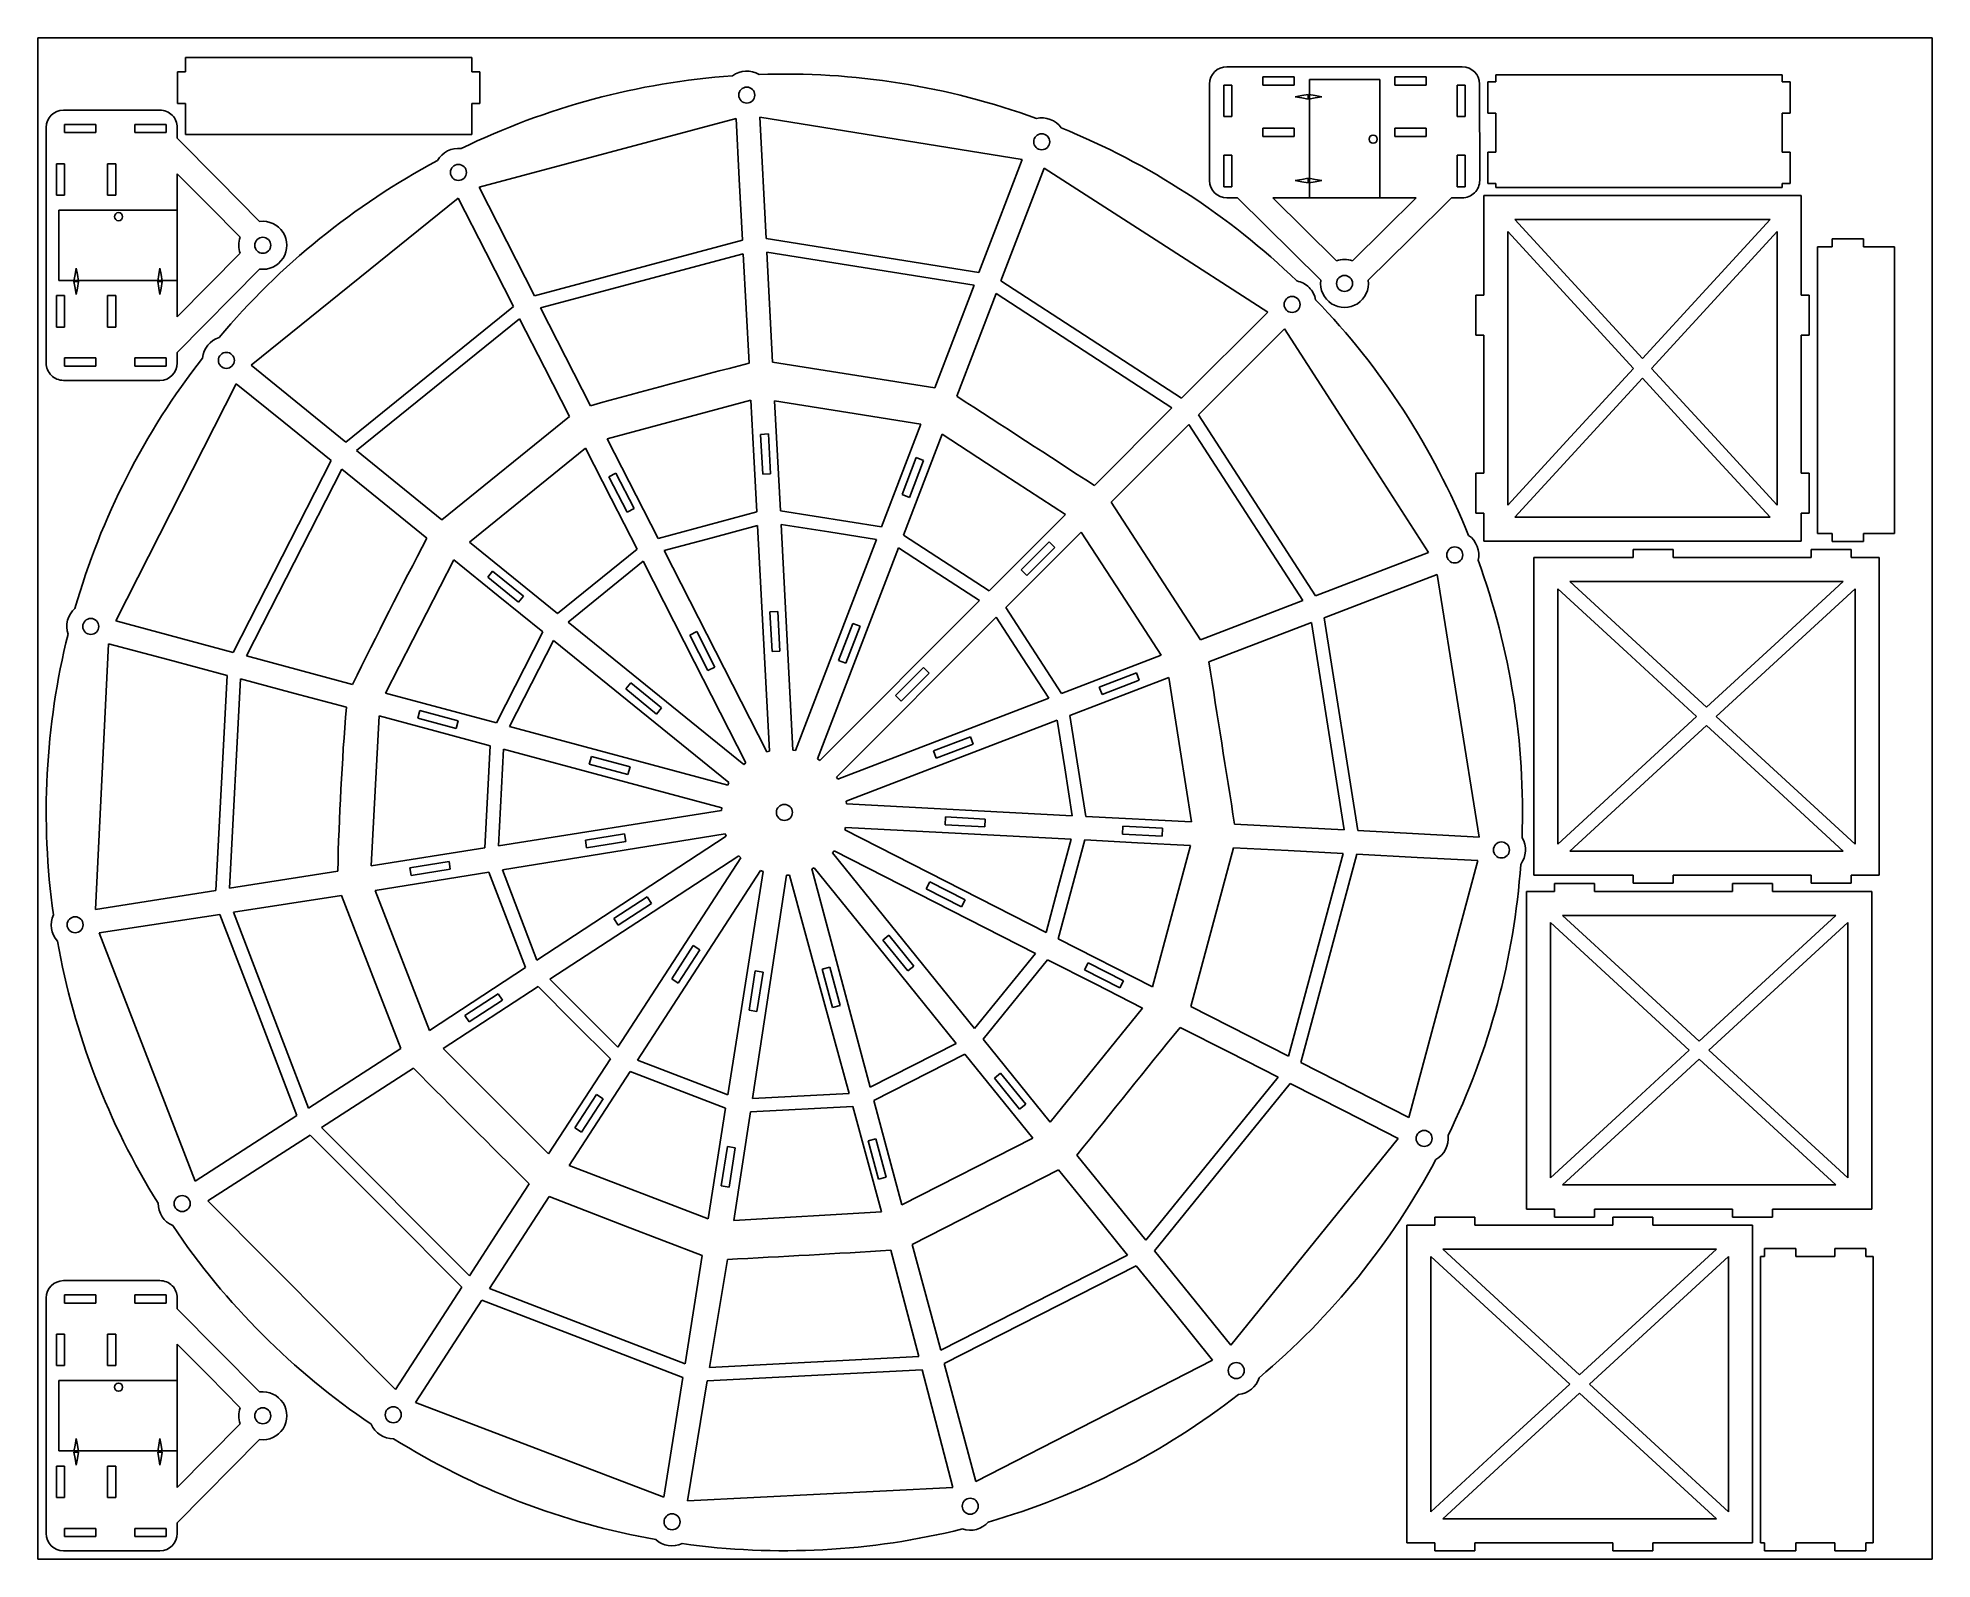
# Model space of a CAD drawing. Extents: x 0 to 710, y 0 to 570.
import ezdxf

# ---------------------------------------------------------------- set-up
doc = ezdxf.new("R2010")
doc.units = 0
doc.header["$MEASUREMENT"] = 0
doc.layers.add('DEFAULT', color=1, linetype='Continuous')

msp = doc.modelspace()

# ---------------------------------------------------------------- linework, layer by layer
at = {"color": 5}
msp.add_lwpolyline([(0, 0), (710, 0), (710, 570), (0, 570)], close=True, dxfattribs=at)
at = {"layer": 'DEFAULT'}
for p, q in [((55.3379, 562.7065), (162.64135, 562.7065)), ((55.3379, 557.235), (55.3379, 562.7065)), ((162.64135, 562.7065), (162.64135, 557.235)), ((52.3379, 545.4685), (52.3379, 557.235)), ((52.3379, 557.235), (55.3379, 557.235)), ((162.64135, 557.235), (165.67295, 557.235)), ((165.67295, 557.235), (165.67295, 545.4685)), ((445.66255, 559.2105), (533.9045, 559.2105)), ((470.91875, 555.3535), (459.14495, 555.3535)), ((459.14495, 555.3535), (459.14495, 552.289)), ((470.91875, 552.289), (470.91875, 555.3535)), ((520.3325, 555.3535), (508.5585, 555.3535)), ((508.5585, 555.3535), (508.5585, 552.2895)), ((520.3325, 552.2895), (520.3325, 555.3535)), ((546.416, 553.4875), (546.416, 556.1575)), ((546.416, 556.1575), (653.7505, 556.1575)), ((653.7505, 556.1575), (653.7505, 553.4875)), ((439.1515, 516.5615), (439.1515, 552.6995)), ((447.5434, 552.343), (444.4789, 552.343)), ((444.4789, 552.343), (444.4789, 540.5695)), ((447.5434, 540.5695), (447.5434, 552.343)), ((459.14495, 552.289), (470.91875, 552.289)), ((508.5585, 552.2895), (520.3325, 552.2895)), ((535.035, 552.343), (531.9705, 552.343)), ((531.9705, 552.343), (531.9705, 540.5695)), ((535.035, 540.5695), (535.035, 552.343)), ((540.4005, 552.702), (540.416, 516.564)), ((543.416, 541.7645), (543.416, 553.4875)), ((543.416, 553.4875), (546.416, 553.4875)), ((653.7505, 553.4875), (656.7505, 553.4875)), ((656.7505, 553.4875), (656.7505, 541.7645)), ((9.59705, 542.925), (45.73515, 542.9405)), ((55.3379, 545.4685), (52.3379, 545.4685)), ((55.3379, 533.811), (55.3379, 545.4685)), ((165.67295, 545.4685), (162.64135, 545.4685)), ((162.64135, 545.4685), (162.64135, 533.811)), ((261.71385, 539.8235), (165.4381, 514.0475)), ((262.9145, 517.0375), (261.71385, 539.8235)), ((368.96485, 524.38), (270.57375, 540.2735)), ((270.57375, 540.2735), (272.956, 494.7771)), ((444.4789, 540.5695), (447.5434, 540.5695)), ((531.9705, 540.5695), (535.035, 540.5695)), ((546.416, 541.7645), (543.416, 541.7645)), ((546.416, 527.222), (546.416, 541.7645)), ((656.7505, 541.7645), (653.7505, 541.7645)), ((653.7505, 541.7645), (653.7505, 527.222)), ((3.08885, 448.18715), (3.08885, 536.4295)), ((21.72975, 537.5595), (9.9561, 537.5595)), ((9.9561, 537.5595), (9.9561, 534.495)), ((9.9561, 534.495), (21.72975, 534.495)), ((21.72975, 534.495), (21.72975, 537.5595)), ((48.0665, 537.5595), (36.29285, 537.5595)), ((36.29285, 537.5595), (36.29285, 534.495)), ((36.29285, 534.495), (48.0665, 534.495)), ((48.0665, 534.495), (48.0665, 537.5595)), ((52.249, 536.4145), (52.249, 532.394)), ((162.64135, 533.811), (55.3379, 533.811)), ((470.91875, 536.159), (459.14495, 536.159)), ((459.14495, 536.159), (459.14495, 533.0945)), ((459.14495, 533.0945), (470.91875, 533.0945)), ((470.91875, 533.0945), (470.91875, 536.159)), ((520.3325, 536.159), (508.5585, 536.159)), ((508.5585, 536.159), (508.5585, 533.0945)), ((508.5585, 533.0945), (520.3325, 533.0945)), ((520.3325, 533.0945), (520.3325, 536.159)), ((52.249, 532.394), (67.6854, 516.7995)), ((447.5434, 526.006), (444.4789, 526.006)), ((444.4789, 526.006), (444.4789, 514.2325)), ((447.5434, 514.2325), (447.5434, 526.006)), ((535.035, 526.0065), (531.9705, 526.0065)), ((531.9705, 526.0065), (531.9705, 514.2325)), ((535.035, 514.2325), (535.035, 526.0065)), ((543.416, 515.499), (543.416, 527.222)), ((543.416, 527.222), (546.416, 527.222)), ((653.7505, 527.222), (656.7505, 527.222)), ((656.7505, 527.222), (656.7505, 515.499)), ((10.00995, 522.857), (6.94555, 522.857)), ((6.94555, 522.857), (6.94555, 511.083)), ((10.00995, 511.083), (10.00995, 522.857)), ((29.20475, 522.857), (26.1401, 522.857)), ((26.1401, 522.857), (26.1401, 511.083)), ((29.20475, 511.083), (29.20475, 522.857)), ((64.0255, 507.2055), (52.23325, 519.122)), ((52.23325, 519.122), (52.23325, 465.44785)), ((360.84555, 503.233), (368.96485, 524.38)), ((377.19875, 521.223), (360.9832, 478.9769)), ((419.0988, 494.24665), (377.19875, 521.223)), ((67.6854, 516.799), (83.12185, 501.204)), ((165.4381, 514.0475), (186.12545, 473.41235)), ((264.1152, 494.2517), (262.9145, 517.0375)), ((444.4789, 514.2325), (447.5434, 514.2325)), ((531.9705, 514.2325), (535.035, 514.2325)), ((546.416, 515.499), (543.416, 515.499)), ((546.416, 513.9835), (546.416, 515.499)), ((653.7505, 513.9835), (546.416, 513.9835)), ((656.7505, 515.499), (653.7505, 515.499)), ((653.7505, 515.499), (653.7505, 513.9835)), ((6.94555, 511.083), (10.00995, 511.083)), ((26.1401, 511.083), (29.20475, 511.083)), ((75.8177, 495.2894), (64.0255, 507.2055)), ((157.49645, 510.0075), (79.977, 447.3644)), ((167.87005, 489.6693), (157.49645, 510.0075)), ((449.6363, 510.05), (445.66255, 510.05)), ((480.83425, 479.1761), (449.6363, 510.05)), ((516.5975, 510.066), (462.9233, 510.066)), ((462.9233, 510.066), (486.7547, 486.48345)), ((504.681, 498.2737), (516.5975, 510.066)), ((529.8695, 510.05), (514.2745, 494.61385)), ((533.89, 510.05), (529.8695, 510.05)), ((541.9315, 473.64425), (541.9315, 510.894)), ((541.9315, 510.894), (660.9315, 510.894)), ((660.9315, 510.894), (660.9315, 473.64425)), ((352.7263, 482.08595), (360.84555, 503.233)), ((492.76485, 486.4815), (504.681, 498.2737)), ((598.036, 446.1443), (550.9315, 497.4054)), ((550.9315, 497.4054), (550.9315, 394.88325)), ((649.266, 501.8945), (553.597, 501.8945)), ((553.597, 501.8945), (601.4315, 449.83905)), ((651.9315, 497.40535), (604.8265, 446.14425)), ((625.349, 475.86665), (649.266, 501.8945)), ((651.9315, 394.8832), (651.9315, 497.40535)), ((186.12545, 473.41235), (264.1152, 494.2517)), ((272.956, 494.7771), (352.7263, 482.08595)), ((460.9989, 467.2701), (419.0988, 494.24665)), ((514.2745, 494.61385), (498.67945, 479.17745)), ((667.0205, 384.3557), (667.0205, 491.6591)), ((667.0205, 491.6591), (672.492, 491.6591)), ((672.492, 491.6591), (672.492, 494.6907)), ((672.492, 494.6907), (684.2585, 494.6907)), ((684.2585, 494.6907), (684.2585, 491.6591)), ((684.2585, 491.6591), (695.916, 491.6591)), ((695.916, 491.6591), (695.916, 384.3557)), ((52.23325, 465.44785), (75.81575, 489.2792)), ((83.12315, 483.35885), (52.249, 452.1609)), ((178.24365, 469.3311), (167.87005, 489.66925)), ((264.3841, 489.1481), (188.4447, 468.8567)), ((265.46595, 468.6174), (264.3841, 489.1481)), ((350.8944, 477.3145), (273.22335, 489.67165)), ((273.22335, 489.67165), (275.37655, 448.54905)), ((343.52315, 458.11585), (350.8944, 477.3145)), ((360.9832, 478.9769), (428.6846, 434.94425)), ((601.4315, 449.83905), (625.3485, 475.86665)), ((10.00995, 473.44335), (6.94555, 473.44335)), ((6.94555, 473.44335), (6.94555, 461.66955)), ((10.00995, 461.66955), (10.00995, 473.44335)), ((29.20475, 473.4433), (26.1401, 473.4433)), ((26.1401, 473.4433), (26.1401, 461.6695)), ((29.20475, 461.6695), (29.20475, 473.4433)), ((115.48315, 418.5807), (178.24365, 469.3311)), ((188.4447, 468.8567), (207.12155, 432.17065)), ((266.5478, 448.08675), (265.46595, 468.6174)), ((359.1512, 474.20395), (344.39255, 435.7533)), ((392.11135, 452.76685), (359.1512, 474.20395)), ((538.9315, 458.64425), (538.9315, 473.64425)), ((538.9315, 473.64425), (541.9315, 473.64425)), ((660.9315, 473.64425), (663.9315, 473.64425)), ((663.9315, 473.64425), (663.9315, 458.64425)), ((6.94555, 461.66955), (10.00995, 461.66955)), ((26.1401, 461.6695), (29.20475, 461.6695)), ((180.5657, 464.77845), (119.4541, 415.3615)), ((189.9049, 446.4684), (180.5657, 464.77845)), ((428.6846, 434.94425), (460.9989, 467.2701)), ((336.1519, 438.9172), (343.5231, 458.11585)), ((467.27485, 460.9979), (434.986, 428.72315)), ((494.27635, 419.11385), (467.27485, 460.9979)), ((541.9315, 458.64425), (538.9315, 458.64425)), ((541.9315, 406.89425), (541.9315, 458.64425)), ((663.9315, 458.64425), (660.9315, 458.64425)), ((660.9315, 458.64425), (660.9315, 406.89425)), ((21.72975, 450.06795), (9.9561, 450.06795)), ((9.9561, 450.06795), (9.9561, 447.0034)), ((21.72975, 447.0034), (21.72975, 450.06795)), ((48.0665, 450.06795), (36.29285, 450.06795)), ((36.29285, 450.06795), (36.29285, 447.0034)), ((48.0665, 447.0034), (48.0665, 450.06795)), ((52.249, 452.1609), (52.249, 448.1871)), ((79.977, 447.3644), (115.48315, 418.5807)), ((275.37655, 448.54905), (336.1519, 438.9172)), ((425.07145, 431.3298), (392.11135, 452.76685)), ((45.73795, 441.6761), (9.59985, 441.6761)), ((9.9561, 447.0034), (21.72975, 447.0034)), ((74.3551, 440.4186), (29.23855, 351.5484)), ((36.29285, 447.0034), (48.0665, 447.0034)), ((92.1429, 426.0258), (74.3551, 440.4186)), ((199.2441, 428.1583), (189.9049, 446.4684)), ((601.4315, 442.44945), (553.597, 390.39425)), ((574.484, 420.51375), (598.036, 446.1443)), ((625.349, 416.42185), (601.4315, 442.44945)), ((604.8265, 446.14425), (628.379, 420.5137)), ((267.28505, 434.21475), (213.42775, 419.7836)), ((268.38195, 413.28445), (267.28505, 434.21475)), ((303.5283, 429.62275), (276.1404, 433.96045)), ((276.1404, 433.96045), (278.2961, 392.8254)), ((109.93065, 411.63305), (92.1429, 426.0258)), ((151.41215, 389.4542), (199.2441, 428.1583)), ((330.9163, 425.28505), (303.5283, 429.62275)), ((395.9937, 402.2416), (425.07145, 431.3298)), ((434.986, 428.72315), (478.9209, 360.96645)), ((213.42775, 419.7836), (232.454, 382.4424)), ((273.8395, 421.5803), (270.89985, 421.42575)), ((270.89985, 421.42575), (271.67975, 406.54745)), ((274.6188, 406.70115), (273.8395, 421.5803)), ((316.1513, 386.8209), (330.9163, 425.28505)), ((338.9141, 421.4802), (324.39815, 383.665)), ((362.0504, 406.45545), (338.9141, 421.4802)), ((431.37025, 425.1091), (402.2418, 395.9934)), ((452.7599, 392.1218), (431.37025, 425.1091)), ((521.278, 377.22985), (494.27635, 419.11385)), ((550.9315, 394.88325), (574.484, 420.51375)), ((628.379, 420.5137), (651.9315, 394.8832)), ((119.4541, 415.3615), (151.41215, 389.4542)), ((205.27645, 416.3315), (161.74345, 381.079)), ((214.93345, 397.37865), (205.27645, 416.3315)), ((269.4789, 392.35415), (268.38195, 413.28445)), ((329.25755, 412.7607), (323.91845, 398.85215)), ((332.0056, 411.70655), (329.25755, 412.7607)), ((649.266, 390.39425), (625.349, 416.4218)), ((73.237, 339.741), (109.93065, 411.63305)), ((113.90355, 408.41845), (78.1743, 338.416)), ((129.85625, 395.51055), (113.90355, 408.41845)), ((216.68315, 406.89625), (214.06075, 405.56045)), ((214.06075, 405.56045), (220.82435, 392.28525)), ((223.44745, 393.6213), (216.68315, 406.89625)), ((271.67975, 406.54745), (274.6188, 406.70115)), ((326.66645, 397.7974), (332.0056, 411.70655)), ((385.1867, 391.4307), (362.0504, 406.45545)), ((538.9315, 391.89425), (538.9315, 406.89425)), ((538.9315, 406.89425), (541.9315, 406.89425)), ((660.9315, 406.89425), (663.9315, 406.89425)), ((663.9315, 406.89425), (663.9315, 391.89425)), ((323.91845, 398.85215), (326.66645, 397.7974)), ((145.8089, 382.6026), (129.85625, 395.51055)), ((224.5904, 378.42575), (214.93345, 397.37865)), ((220.82435, 392.28525), (223.44745, 393.6213)), ((232.454, 382.4424), (269.4789, 392.35415)), ((278.2961, 392.8254), (316.1513, 386.8209)), ((356.5384, 362.7825), (385.1867, 391.4307)), ((402.2418, 395.9934), (435.7535, 344.39195)), ((474.14965, 359.1346), (452.7599, 392.12185)), ((541.9315, 391.89425), (538.9315, 391.89425)), ((541.9315, 381.39425), (541.9315, 391.89425)), ((663.9315, 391.89425), (660.9315, 391.89425)), ((660.9315, 391.89425), (660.9315, 381.39425)), ((269.7464, 387.2498), (252.2606, 382.56875)), ((274.17845, 302.6823), (269.7464, 387.2498)), ((296.44155, 384.8847), (278.56365, 387.72045)), ((278.56365, 387.72045), (282.99595, 303.14455)), ((314.3195, 382.04895), (296.44155, 384.8847)), ((324.39815, 383.665), (356.5384, 362.7825)), ((391.0514, 384.8079), (362.78855, 356.545)), ((406.0155, 361.7651), (391.0514, 384.8079)), ((553.597, 390.39425), (649.266, 390.39425)), ((672.492, 384.3557), (667.0205, 384.3557)), ((672.492, 381.3557), (672.492, 384.3557)), ((695.916, 384.3557), (684.2585, 384.3557)), ((684.2585, 384.3557), (684.2585, 381.3557)), ((161.74345, 381.079), (194.79825, 354.31175)), ((194.79825, 354.31175), (224.5904, 378.42575)), ((252.26055, 382.56875), (234.7748, 377.88765)), ((234.7748, 377.88765), (273.22405, 302.42655)), ((283.9715, 302.99005), (314.3195, 382.04895)), ((322.56615, 378.89245), (292.21525, 299.8257)), ((337.74505, 369.0302), (322.56615, 378.89245)), ((379.0932, 381.17915), (368.5583, 370.64435)), ((370.64005, 368.56255), (381.17485, 379.09735)), ((381.17485, 379.09735), (379.09315, 381.17915)), ((478.9209, 360.96645), (521.278, 377.22985)), ((660.9315, 381.39425), (541.9315, 381.39425)), ((597.9085, 375.2669), (597.9085, 378.2669)), ((597.9085, 378.2669), (612.9085, 378.2669)), ((612.9085, 378.2669), (612.9085, 375.2669)), ((664.6585, 375.2669), (664.6585, 378.2669)), ((664.6585, 378.2669), (679.6585, 378.2669)), ((684.2585, 381.3557), (672.492, 381.3557)), ((679.6585, 378.2669), (679.6585, 375.2669)), ((155.8569, 374.4837), (130.346, 324.4152)), ((172.55255, 360.9638), (155.8569, 374.4837)), ((170.4473, 370.2398), (168.595, 367.9528)), ((182.02525, 360.86415), (170.4473, 370.2398)), ((226.911, 373.8716), (198.77105, 351.0949)), ((246.1341, 336.14405), (226.911, 373.8716)), ((368.5583, 370.64435), (370.64005, 368.56255)), ((560.6585, 256.2669), (560.6585, 375.2669)), ((560.6585, 375.2669), (597.9085, 375.2669)), ((612.9085, 375.2669), (664.6585, 375.2669)), ((679.6585, 375.2669), (690.1585, 375.2669)), ((690.1585, 375.2669), (690.1585, 256.2669)), ((168.595, 367.9528), (180.1736, 358.57625)), ((352.924, 359.16805), (337.74505, 369.03025)), ((524.435, 368.98415), (503.287, 360.8648)), ((540.183, 270.56965), (524.435, 368.98415)), ((595.686, 339.6841), (569.6585, 363.60135)), ((569.6585, 363.60135), (569.6585, 267.93235)), ((676.6695, 366.26685), (574.147, 366.26685)), ((574.147, 366.26685), (625.4085, 319.16205)), ((651.039, 342.71445), (676.6695, 366.26685)), ((681.1585, 363.60135), (655.1305, 339.6841)), ((681.1585, 267.93235), (681.1585, 363.60135)), ((189.2482, 347.44395), (172.55255, 360.9638)), ((180.1736, 358.57625), (182.02525, 360.86415)), ((277.33015, 355.0608), (274.39165, 354.90575)), ((278.1101, 340.18215), (277.33015, 355.0608)), ((293.04355, 299.2878), (352.924, 359.16805)), ((362.78855, 356.545), (383.6564, 324.3953)), ((420.9796, 338.7223), (406.0155, 361.7651)), ((435.7535, 344.39195), (474.14965, 359.1346)), ((503.287, 360.8648), (482.1395, 352.74545)), ((29.23855, 351.5484), (73.237, 339.741)), ((198.77105, 351.0949), (264.589, 297.7964)), ((274.39165, 354.90575), (275.1714, 340.02815)), ((359.17385, 352.9302), (299.28755, 293.04385)), ((305.40155, 350.6148), (300.063, 336.70605)), ((302.8105, 335.6515), (308.1491, 349.5595)), ((308.1491, 349.5595), (305.40155, 350.6148)), ((369.0291, 337.7468), (359.17385, 352.9302)), ((477.36665, 350.913), (458.14205, 343.532)), ((489.61655, 273.22135), (477.36665, 350.913)), ((482.1395, 352.74545), (494.7205, 272.95365)), ((26.43415, 343.0028), (21.57005, 243.45505)), ((48.71335, 337.0537), (26.43415, 343.0028)), ((171.83965, 313.297), (189.2482, 347.44395)), ((193.22055, 344.22725), (176.77745, 311.974)), ((226.1263, 317.5807), (193.22055, 344.22725)), ((246.92645, 347.5461), (244.30415, 346.2111)), ((244.30415, 346.2111), (251.07395, 332.92475)), ((253.69585, 334.2608), (246.92645, 347.5461)), ((458.14205, 343.532), (438.91745, 336.151)), ((625.4085, 319.16205), (651.039, 342.71445)), ((70.99255, 331.1046), (48.71335, 337.0537)), ((78.1743, 338.416), (117.9136, 327.7516)), ((265.35725, 298.41645), (246.1341, 336.144)), ((251.07395, 332.92475), (253.69585, 334.2608)), ((275.1714, 340.02815), (278.1101, 340.18215)), ((300.063, 336.70605), (302.8105, 335.6515)), ((331.99105, 334.0787), (321.4562, 323.54385)), ((334.07275, 331.99695), (331.99105, 334.0787)), ((378.8844, 322.5635), (369.0291, 337.74685)), ((383.6564, 324.3953), (420.9796, 338.7223)), ((621.7135, 315.76685), (595.686, 339.6841)), ((655.1305, 339.6841), (629.103, 315.76685)), ((66.71575, 250.56805), (70.99255, 331.1046)), ((75.92955, 329.7862), (71.76505, 251.36355)), ((95.77405, 324.48725), (75.92955, 329.7862)), ((222.2136, 328.31795), (220.3611, 326.03245)), ((233.7849, 318.93235), (222.2136, 328.31795)), ((323.5379, 321.4621), (334.07275, 331.99695)), ((423.8701, 330.3738), (386.82915, 316.15515)), ((411.74415, 332.02745), (397.8355, 326.688)), ((397.8355, 326.688), (398.8892, 323.9405)), ((398.8892, 323.9405), (412.79905, 329.2798)), ((412.79905, 329.2798), (411.74415, 332.02745)), ((428.1587, 303.2969), (423.8701, 330.3738)), ((115.61855, 319.18825), (95.77405, 324.48725)), ((130.346, 324.4152), (171.83965, 313.297)), ((220.3611, 326.03245), (231.93155, 316.6475)), ((299.8254, 292.21565), (378.8844, 322.5635)), ((321.4562, 323.54385), (323.5379, 321.4621)), ((127.91585, 315.92475), (124.9715, 259.7466)), ((148.73935, 310.3451), (127.91585, 315.92475)), ((143.1147, 317.94335), (142.35255, 315.1002)), ((142.35255, 315.1002), (156.7443, 311.2445)), ((157.50645, 314.08775), (143.1147, 317.94335)), ((156.7443, 311.2445), (157.50645, 314.08775)), ((259.03205, 290.9342), (226.12635, 317.58075)), ((231.93155, 316.6475), (233.7849, 318.9324)), ((382.05665, 314.3231), (302.98985, 283.9723)), ((384.8843, 296.4438), (382.05665, 314.3231)), ((386.82915, 316.15515), (392.81645, 278.297)), ((569.6585, 267.93235), (621.7135, 315.76685)), ((629.103, 315.76685), (681.1585, 267.93235)), ((169.56285, 304.76555), (148.73935, 310.3451)), ((176.77745, 311.974), (258.5836, 290.0541)), ((349.5563, 308.158), (335.6568, 302.82205)), ((336.71305, 300.072), (350.61155, 305.4105)), ((350.61155, 305.4105), (349.5563, 308.158)), ((625.4085, 312.3716), (574.147, 265.2669)), ((651.039, 288.81925), (625.4085, 312.3716)), ((167.54815, 266.49015), (169.56285, 304.76555)), ((174.5001, 303.4427), (172.59725, 267.2899)), ((215.39915, 292.48385), (174.5001, 303.4427)), ((207.4566, 300.7026), (206.69465, 297.85945)), ((221.94845, 296.82), (207.4566, 300.7026)), ((264.589, 297.7964), (265.35725, 298.41645)), ((273.22405, 302.42655), (274.17845, 302.6823)), ((282.99595, 303.14455), (283.9715, 302.99005)), ((292.21525, 299.8257), (293.04355, 299.2878)), ((335.6568, 302.82205), (336.71305, 300.072)), ((432.4473, 276.22), (428.1587, 303.2969)), ((206.69465, 297.85945), (221.18635, 293.9766)), ((256.2982, 281.52505), (215.3992, 292.48385)), ((221.18635, 293.9766), (221.94845, 296.82005)), ((299.28755, 293.04385), (299.8254, 292.21565)), ((387.712, 278.56445), (384.88435, 296.4438)), ((258.5836, 290.0541), (259.03205, 290.9342)), ((676.6695, 265.2669), (651.039, 288.81925)), ((172.59725, 267.2899), (256.2465, 280.5387)), ((256.2465, 280.5387), (256.2982, 281.52505)), ((302.98985, 283.9723), (303.14445, 282.99655)), ((303.14445, 282.99655), (387.712, 278.56445)), ((340.18085, 278.11165), (340.0237, 275.11565)), ((355.0562, 277.2748), (340.18085, 278.11165)), ((354.89095, 274.3365), (355.0562, 277.2748)), ((392.81645, 278.297), (432.4473, 276.22)), ((187.07885, 224.4407), (258.01035, 270.8254)), ((219.914, 271.775), (205.21035, 269.37355)), ((257.6534, 271.7464), (215.8829, 264.9944)), ((220.38875, 268.8698), (219.914, 271.775)), ((258.01035, 270.8254), (257.6534, 271.7464)), ((302.68245, 274.17875), (302.42675, 273.2244)), ((302.42675, 273.2244), (377.88035, 234.77885)), ((387.25835, 269.7463), (302.68245, 274.17875)), ((340.0237, 275.11565), (354.89095, 274.3365)), ((406.7018, 274.62475), (406.54765, 271.6853)), ((406.54765, 271.6853), (421.4255, 270.90565)), ((421.5801, 273.84445), (406.7018, 274.62475)), ((421.4255, 270.90565), (421.58015, 273.84445)), ((448.5489, 275.3749), (489.61655, 273.22135)), ((494.7205, 272.95365), (540.183, 270.56965)), ((124.9715, 259.7466), (167.54815, 266.49015)), ((215.8829, 264.9944), (174.1124, 258.24235)), ((205.21035, 269.37355), (205.685, 266.4686)), ((205.685, 266.4686), (220.38875, 268.8698)), ((217.3628, 191.76245), (263.4897, 262.7916)), ((262.7924, 263.488), (227.31995, 240.3887)), ((263.4897, 262.7916), (262.7924, 263.488)), ((298.4181, 265.3568), (297.7964, 264.5891)), ((297.7964, 264.5891), (351.0895, 198.7776)), ((336.14865, 246.13215), (298.4181, 265.3568)), ((392.36325, 269.47875), (382.43465, 232.4583)), ((382.56935, 252.26255), (387.25835, 269.7463)), ((412.1742, 268.4405), (392.36325, 269.47875)), ((431.9851, 267.40225), (412.1742, 268.4405)), ((417.7943, 214.44165), (431.9851, 267.40225)), ((448.0847, 266.5584), (432.1689, 207.1173)), ((468.6473, 265.48075), (448.0847, 266.5584)), ((489.20975, 264.4031), (468.64725, 265.48075)), ((468.80215, 188.45175), (489.20975, 264.4031)), ((494.3152, 264.13555), (473.3561, 186.1314)), ((517.019, 262.9456), (494.3152, 264.13555)), ((539.723, 261.75575), (517.019, 262.9456)), ((574.147, 265.2669), (676.6695, 265.2669)), ((71.76505, 251.36355), (112.39635, 257.7653)), ((169.0698, 257.4272), (126.44525, 250.53715)), ((154.1334, 261.3741), (139.4178, 259.04275)), ((139.4178, 259.04275), (139.8783, 256.1357)), ((139.8783, 256.1357), (154.59455, 258.46645)), ((154.59455, 258.46645), (154.1334, 261.3741)), ((175.93365, 239.5341), (169.0698, 257.4272)), ((174.1124, 258.24235), (187.07885, 224.4407)), ((270.89485, 257.98185), (224.77285, 186.96025)), ((265.19265, 215.80415), (271.81715, 257.62965)), ((280.64395, 256.2502), (267.8447, 172.6346)), ((271.81715, 257.62965), (270.89485, 257.98185)), ((281.6962, 256.31155), (280.64395, 256.2502)), ((292.8812, 215.4181), (281.6962, 256.31155)), ((290.9341, 259.03215), (290.0541, 258.58375)), ((290.0541, 258.58375), (311.97245, 176.78605)), ((317.5836, 226.1233), (290.9341, 259.03215)), ((513.8195, 165.51425), (539.723, 261.75575)), ((597.9085, 256.2669), (560.6585, 256.2669)), ((597.9085, 253.2669), (597.9085, 256.2669)), ((664.6585, 256.2669), (612.9085, 256.2669)), ((612.9085, 256.2669), (612.9085, 253.2669)), ((664.6585, 253.2669), (664.6585, 256.2669)), ((690.1585, 256.2669), (679.6585, 256.2669)), ((679.6585, 256.2669), (679.6585, 253.2669)), ((21.57005, 243.45505), (66.71575, 250.56805)), ((113.85915, 248.60005), (73.29465, 242.35695)), ((124.94425, 219.9709), (113.85915, 248.60005)), ((126.44525, 250.53715), (146.77225, 198.0827)), ((334.30665, 253.77765), (332.944, 251.1041)), ((332.944, 251.1041), (346.245, 244.39105)), ((347.5812, 247.01425), (334.30665, 253.77765)), ((377.88035, 234.77885), (382.56935, 252.26255)), ((557.923, 131.17785), (557.923, 250.17785)), ((557.923, 250.17785), (568.423, 250.17785)), ((568.423, 250.17785), (568.423, 253.17785)), ((568.423, 253.17785), (583.423, 253.17785)), ((583.423, 253.17785), (583.423, 250.17785)), ((583.423, 250.17785), (635.173, 250.17785)), ((612.9085, 253.2669), (597.9085, 253.2669)), ((635.173, 250.17785), (635.173, 253.17785)), ((635.173, 253.17785), (650.173, 253.17785)), ((650.173, 253.17785), (650.173, 250.17785)), ((650.173, 250.17785), (687.423, 250.17785)), ((679.6585, 253.2669), (664.6585, 253.2669)), ((687.423, 250.17785), (687.423, 131.17785)), ((68.23845, 241.5788), (22.9952, 234.6156)), ((82.666, 203.91565), (68.23845, 241.5788)), ((73.29465, 242.35695), (101.38785, 169.0196)), ((228.3526, 248.1423), (215.8567, 240.02755)), ((217.4608, 237.5575), (229.9566, 245.67215)), ((229.9566, 245.67215), (228.3526, 248.1423)), ((373.8792, 226.90745), (336.1486, 246.13215)), ((346.245, 244.39105), (347.5812, 247.01425)), ((22.9952, 234.6156), (58.8985, 141.6405)), ((182.7975, 221.64095), (175.93365, 239.53405)), ((227.31995, 240.3887), (191.84745, 217.28935)), ((215.8567, 240.02755), (217.4608, 237.5575)), ((618.978, 190.67785), (566.923, 238.51235)), ((566.923, 238.51235), (566.923, 142.84335)), ((673.934, 241.17785), (571.412, 241.17785)), ((571.412, 241.17785), (597.0425, 217.62545)), ((622.673, 194.07305), (673.934, 241.17785)), ((678.423, 238.51235), (626.368, 190.67785)), ((678.423, 142.84335), (678.423, 238.51235)), ((245.66965, 229.9575), (237.5557, 217.46115)), ((240.03175, 215.85345), (248.146, 228.3487)), ((248.146, 228.3487), (245.66965, 229.9575)), ((318.95025, 233.7979), (316.6624, 231.9458)), ((316.6624, 231.9458), (326.03765, 220.36545)), ((328.32545, 222.21795), (318.95025, 233.7979)), ((382.43465, 232.4583), (417.7943, 214.44165)), ((146.77225, 198.0827), (182.7975, 221.64095)), ((268.89475, 220.385), (266.5637, 205.6688)), ((271.81835, 219.92135), (268.89475, 220.385)), ((296.8475, 221.857), (293.9902, 221.09025)), ((293.9902, 221.09025), (297.84765, 206.7)), ((300.7044, 207.4656), (296.8475, 221.857)), ((344.2332, 193.2145), (317.5836, 226.1233)), ((326.03765, 220.36545), (328.32545, 222.21795)), ((351.0895, 198.7776), (373.8792, 226.90745)), ((378.43395, 224.5867), (354.3061, 194.80525)), ((396.24055, 215.5138), (378.43395, 224.5867)), ((393.6331, 223.4563), (392.2968, 220.8345)), ((392.2968, 220.8345), (405.57145, 214.06975)), ((406.90765, 216.6929), (393.6331, 223.4563)), ((136.0294, 191.34175), (124.94425, 219.9709)), ((187.5652, 214.5008), (151.92505, 191.29225)), ((201.0719, 200.98795), (187.5652, 214.5008)), ((191.84745, 217.28935), (217.3628, 191.76245)), ((237.5557, 217.46115), (240.03175, 215.85345)), ((258.5682, 173.9786), (265.19265, 215.80415)), ((269.4879, 205.20545), (271.81835, 219.92135)), ((304.0662, 174.5246), (292.8812, 215.4181)), ((414.0471, 206.44085), (396.2405, 215.5138)), ((405.57145, 214.06975), (406.9077, 216.6929)), ((597.0425, 217.62545), (622.673, 194.07305)), ((172.4873, 211.86175), (159.99125, 203.74695)), ((161.5945, 201.27845), (174.09005, 209.3935)), ((174.09005, 209.3935), (172.4873, 211.86175)), ((297.84765, 206.7), (300.7044, 207.4656)), ((379.46535, 163.73625), (414.0471, 206.44085)), ((432.1689, 207.1173), (468.80215, 188.45175)), ((97.09355, 166.2525), (82.666, 203.91565)), ((159.99125, 203.74695), (161.5945, 201.27845)), ((214.5786, 187.47515), (201.0719, 200.98795)), ((266.5637, 205.6688), (269.4879, 205.20545)), ((446.50145, 189.9055), (428.1588, 199.251)), ((311.97245, 176.78605), (344.2332, 193.2145)), ((354.3061, 194.80525), (379.46535, 163.73625)), ((101.38785, 169.0196), (136.0294, 191.34175)), ((151.92505, 191.29225), (191.4132, 151.8036)), ((191.4132, 151.8036), (214.5786, 187.47515)), ((224.77285, 186.96025), (258.5682, 173.9786)), ((347.4503, 189.2418), (313.2954, 171.8488)), ((360.19585, 173.50265), (347.4503, 189.2418)), ((464.84405, 180.55995), (446.50145, 189.9055)), ((473.3561, 186.1314), (513.8195, 165.51425)), ((592.9505, 166.7606), (618.978, 190.67785)), ((622.673, 187.2826), (597.0425, 163.73025)), ((673.934, 140.17785), (622.673, 187.2826)), ((626.368, 190.67785), (652.3955, 166.7606)), ((140.81095, 183.9182), (106.3155, 161.6626)), ((221.98895, 182.67345), (199.15895, 147.51835)), ((239.87875, 175.8015), (221.98895, 182.67345)), ((360.86835, 182.02935), (358.5806, 180.17665)), ((358.5806, 180.17665), (367.95725, 168.59845)), ((370.2444, 170.45035), (360.86835, 182.02935)), ((415.3073, 119.47385), (464.84405, 180.55995)), ((469.3994, 178.23905), (418.5237, 115.50185)), ((489.6054, 167.9441), (469.3994, 178.23905)), ((209.3948, 174.08965), (201.28115, 161.59375)), ((203.7486, 159.991), (211.8634, 172.4859)), ((211.8634, 172.4859), (209.3948, 174.08965)), ((257.7685, 168.9296), (239.87875, 175.8015)), ((267.8447, 172.6346), (304.0662, 174.5246)), ((313.2954, 171.8488), (323.78175, 132.71435)), ((372.9413, 157.7635), (360.1958, 173.50265)), ((367.95725, 168.59845), (370.2444, 170.45035)), ((58.8985, 141.6405), (97.09355, 166.2525)), ((251.2126, 127.5369), (257.7685, 168.9296)), ((267.07215, 167.58745), (260.8472, 126.9207)), ((305.41635, 169.58825), (267.07215, 167.58745)), ((310.8152, 149.84955), (305.41635, 169.58825)), ((509.8115, 157.64925), (489.6054, 167.94415)), ((566.923, 142.84335), (592.9505, 166.7606)), ((597.0425, 163.73025), (571.412, 140.17785)), ((652.3955, 166.7606), (678.423, 142.84335)), ((102.0181, 158.89005), (63.736, 134.1914)), ((130.48855, 130.38005), (102.0181, 158.89005)), ((106.3155, 161.6626), (161.7448, 106.15635)), ((201.28115, 161.59375), (203.7486, 159.991)), ((314.09265, 157.50835), (311.24975, 156.74545)), ((311.24975, 156.74545), (315.1062, 142.355)), ((317.9495, 143.117), (314.09265, 157.50835)), ((323.78175, 132.71435), (372.9413, 157.7635)), ((447.16395, 80.13335), (509.8115, 157.64925)), ((258.4859, 154.5915), (256.15495, 139.8754)), ((261.39305, 154.1305), (258.4859, 154.5915)), ((259.06275, 139.41525), (261.39305, 154.1305)), ((316.21405, 130.1108), (310.8152, 149.84955)), ((389.43995, 151.418), (415.3073, 119.47385)), ((199.15895, 147.51835), (251.2126, 127.5369)), ((315.1062, 142.355), (317.9495, 143.117)), ((382.57345, 145.85615), (327.75285, 117.91405)), ((395.52, 129.8616), (382.57345, 145.85615)), ((191.5799, 135.82645), (169.21895, 101.36995)), ((172.95245, 123.4003), (184.16015, 140.6443)), ((220.3026, 124.78725), (191.5799, 135.82645)), ((256.15495, 139.8754), (259.06275, 139.41525)), ((571.412, 140.17785), (673.934, 140.17785)), ((63.736, 134.1914), (134.0694, 63.5754)), ((158.95895, 101.8701), (130.48855, 130.38005)), ((260.8472, 126.9207), (316.21405, 130.1108)), ((408.46655, 113.867), (395.52, 129.8616)), ((523.624, 125.08895), (523.624, 128.08895)), ((523.624, 128.08895), (538.624, 128.08895)), ((538.624, 128.08895), (538.624, 125.08895)), ((568.423, 131.17785), (557.923, 131.17785)), ((568.423, 128.17785), (568.423, 131.17785)), ((583.423, 128.17785), (568.423, 128.17785)), ((635.173, 131.17785), (583.423, 131.17785)), ((583.423, 131.17785), (583.423, 128.17785)), ((590.374, 125.08895), (590.374, 128.08895)), ((590.374, 128.08895), (605.374, 128.08895)), ((605.374, 128.08895), (605.374, 125.08895)), ((635.173, 128.17785), (635.173, 131.17785)), ((650.173, 128.17785), (635.173, 128.17785)), ((687.423, 131.17785), (650.173, 131.17785)), ((650.173, 131.17785), (650.173, 128.17785)), ((161.7448, 106.15635), (172.9525, 123.4003)), ((249.0253, 113.74805), (220.3026, 124.78725)), ((513.124, 6.08895), (513.124, 125.08895)), ((513.124, 125.08895), (523.624, 125.08895)), ((538.624, 125.08895), (590.374, 125.08895)), ((605.374, 125.08895), (642.624, 125.08895)), ((642.624, 125.08895), (642.624, 6.08895)), ((242.58505, 73.14895), (249.0253, 113.74805)), ((324.9291, 95.82015), (319.7183, 115.74675)), ((327.75285, 117.91405), (338.4011, 78.22815)), ((338.4011, 78.22815), (408.46655, 113.867)), ((418.5237, 115.50185), (447.16395, 80.13335)), ((629.135, 116.08895), (526.613, 116.08895)), ((526.613, 116.08895), (552.2435, 92.53655)), ((577.874, 68.98415), (629.135, 116.08895)), ((647.2285, 113.4234), (647.2285, 116.4234)), ((647.2285, 116.4234), (658.952, 116.4234)), ((658.952, 116.4234), (658.952, 113.4234)), ((673.494, 113.4234), (673.494, 116.4234)), ((673.494, 116.4234), (685.217, 116.4234)), ((685.217, 116.4234), (685.217, 113.4234)), ((258.4265, 112.3108), (251.72075, 71.8383)), ((411.68295, 109.8934), (339.7255, 73.29215)), ((425.9867, 92.2221), (411.68295, 109.8934)), ((574.179, 65.58895), (522.124, 113.42345)), ((522.124, 113.42345), (522.124, 17.75445)), ((633.624, 113.42345), (581.569, 65.58895)), ((633.624, 17.75445), (633.624, 113.42345)), ((645.713, 6.08895), (645.713, 113.4234)), ((645.713, 113.4234), (647.2285, 113.4234)), ((658.952, 113.4234), (673.494, 113.4234)), ((685.217, 113.4234), (687.8875, 113.4234)), ((687.8875, 113.4234), (687.8875, 6.08895)), ((9.59705, 104.33775), (45.73515, 104.3534)), ((134.0694, 63.5754), (158.95895, 101.8701)), ((169.21895, 101.36995), (242.58505, 73.14895)), ((3.08885, 9.59985), (3.08885, 97.842)), ((21.72975, 98.9724), (9.9561, 98.9724)), ((9.9561, 98.9724), (9.9561, 95.9079)), ((9.9561, 95.9079), (21.72975, 95.9079)), ((21.72975, 95.9079), (21.72975, 98.9724)), ((48.0665, 98.9724), (36.29285, 98.9724)), ((36.29285, 98.9724), (36.29285, 95.9079)), ((36.29285, 95.9079), (48.0665, 95.9079)), ((48.0665, 95.9079), (48.0665, 98.9724)), ((52.249, 97.82725), (52.249, 93.8069)), ((52.249, 93.8069), (67.6854, 78.2119)), ((166.43675, 97.083), (141.5422, 58.7225)), ((204.1104, 82.5914), (166.43675, 97.083)), ((330.1398, 75.8935), (324.92905, 95.82015)), ((552.2435, 92.53655), (577.874, 68.98415)), ((440.29045, 74.55085), (425.9867, 92.2221)), ((10.00995, 84.2696), (6.94555, 84.2696)), ((6.94555, 84.2696), (6.94555, 72.49585)), ((10.00995, 72.49585), (10.00995, 84.2696)), ((29.20475, 84.2696), (26.1401, 84.2696)), ((26.1401, 84.2696), (26.1401, 72.49585)), ((29.20475, 72.49585), (29.20475, 84.2696)), ((64.0255, 68.61845), (52.23325, 80.53475)), ((52.23325, 80.53475), (52.23325, 26.86065)), ((67.6854, 78.2119), (83.12185, 62.61685)), ((241.78405, 68.09985), (204.11045, 82.5914)), ((6.94555, 72.49585), (10.00995, 72.49585)), ((26.1401, 72.49585), (29.20475, 72.49585)), ((251.72075, 71.8383), (330.1398, 75.8935)), ((339.7255, 73.29215), (351.5741, 29.1325)), ((351.5741, 29.1325), (440.29045, 74.55085)), ((75.8177, 56.70215), (64.0255, 68.61845)), ((234.6603, 23.19185), (241.78405, 68.09985)), ((250.88405, 66.78835), (243.43065, 21.80325)), ((331.43155, 70.95365), (250.88405, 66.78835)), ((337.201, 48.8904), (331.43155, 70.95365)), ((548.1515, 41.6717), (574.179, 65.58895)), ((581.569, 65.58895), (607.5965, 41.6717)), ((141.5422, 58.7225), (234.6603, 23.19185)), ((577.874, 62.1937), (552.2435, 38.6413)), ((629.135, 15.08895), (577.874, 62.1937)), ((52.23325, 26.86065), (75.81575, 50.692)), ((83.12315, 44.7716), (52.249, 13.57365)), ((342.97045, 26.8272), (337.201, 48.8904)), ((522.124, 17.75445), (548.1515, 41.6717)), ((552.2435, 38.6413), (526.613, 15.08895)), ((607.5965, 41.6717), (633.624, 17.75445)), ((10.00995, 34.8561), (6.94555, 34.8561)), ((6.94555, 34.8561), (6.94555, 23.0823)), ((10.00995, 23.0823), (10.00995, 34.8561)), ((29.20475, 34.8561), (26.1401, 34.8561)), ((26.1401, 34.8561), (26.1401, 23.0823)), ((29.20475, 23.0823), (29.20475, 34.8561)), ((6.94555, 23.0823), (10.00995, 23.0823)), ((26.1401, 23.0823), (29.20475, 23.0823)), ((243.43065, 21.80325), (342.97045, 26.8272)), ((526.613, 15.08895), (629.135, 15.08895)), ((21.72975, 11.4807), (9.9561, 11.4807)), ((9.9561, 11.4807), (9.9561, 8.4162)), ((9.9561, 8.4162), (21.72975, 8.4162)), ((21.72975, 8.4162), (21.72975, 11.4807)), ((48.0665, 11.4807), (36.29285, 11.4807)), ((36.29285, 11.4807), (36.29285, 8.4162)), ((36.29285, 8.4162), (48.0665, 8.4162)), ((48.0665, 8.4162), (48.0665, 11.4807)), ((52.249, 13.57365), (52.249, 9.59985)), ((45.73795, 3.08885), (9.59985, 3.08885)), ((523.624, 6.08895), (513.124, 6.08895)), ((523.624, 3.08895), (523.624, 6.08895)), ((538.624, 3.08895), (523.624, 3.08895)), ((590.374, 6.08895), (538.624, 6.08895)), ((538.624, 6.08895), (538.624, 3.08895)), ((590.374, 3.08895), (590.374, 6.08895)), ((605.374, 3.08895), (590.374, 3.08895)), ((642.624, 6.08895), (605.374, 6.08895)), ((605.374, 6.08895), (605.374, 3.08895)), ((647.2285, 6.08895), (645.713, 6.08895)), ((647.2285, 3.08895), (647.2285, 6.08895)), ((658.952, 3.08895), (647.2285, 3.08895)), ((673.494, 6.08895), (658.952, 6.08895)), ((658.952, 6.08895), (658.952, 3.08895)), ((673.494, 3.08895), (673.494, 6.08895)), ((685.217, 3.08895), (673.494, 3.08895)), ((687.8875, 6.08895), (685.217, 6.08895)), ((685.217, 6.08895), (685.217, 3.08895))]:
    msp.add_line(p, q, dxfattribs=at)
at = {"layer": 'DEFAULT', "color": 5}
for p, q in [((476.57165, 510.066), (476.57165, 554.422)), ((476.57165, 554.422), (502.9425, 554.422)), ((502.9425, 554.422), (502.9425, 510.066)), ((473.7342, 548.372), (471.3018, 547.938)), ((471.3018, 547.938), (473.7342, 547.504)), ((476.16655, 548.806), (473.7342, 548.372)), ((473.7342, 547.504), (476.1664, 547.07)), ((476.1664, 547.07), (476.16655, 547.071)), ((476.16655, 548.512), (476.16655, 548.806)), ((476.16655, 548.443), (476.38065, 548.5125)), ((476.38065, 548.443), (476.16655, 548.512)), ((476.16655, 547.071), (476.16655, 548.443)), ((476.38065, 548.5125), (476.38065, 548.806)), ((476.38065, 548.806), (478.81295, 548.372)), ((476.3807, 547.0715), (476.3807, 548.443)), ((476.38075, 547.07), (476.3807, 547.0715)), ((478.81295, 547.504), (476.38075, 547.07)), ((478.81295, 548.372), (481.2454, 547.938)), ((481.2454, 547.938), (478.81295, 547.504)), ((473.7342, 516.966), (471.3018, 516.532)), ((471.3018, 516.532), (473.7342, 516.098)), ((476.16655, 517.4), (473.7342, 516.966)), ((473.7342, 516.098), (476.1664, 515.664)), ((476.1664, 515.664), (476.16655, 515.6655)), ((476.16655, 516.966), (476.16655, 517.4)), ((476.38065, 517.037), (476.16655, 516.966)), ((476.16655, 516.8955), (476.38065, 516.966)), ((476.16655, 515.6655), (476.16655, 516.8955)), ((478.81295, 516.966), (476.38065, 517.4)), ((476.38065, 517.4), (476.38065, 517.037)), ((476.3807, 516.966), (476.3807, 515.6655)), ((476.3807, 515.6655), (476.38075, 515.664)), ((476.38075, 515.664), (478.81295, 516.098)), ((481.2454, 516.532), (478.81295, 516.966)), ((478.81295, 516.098), (481.2454, 516.532)), ((7.87735, 479.0962), (7.87735, 505.467)), ((7.87735, 505.467), (52.23325, 505.467)), ((13.927, 481.3375), (14.3611, 483.7699)), ((14.3611, 483.7699), (14.7952, 481.3375)), ((45.7672, 483.7699), (45.3331, 481.3375)), ((46.20125, 481.3375), (45.7672, 483.7699)), ((52.23325, 479.0962), (7.87735, 479.0962)), ((13.49295, 478.90515), (13.927, 481.3375)), ((13.78685, 478.90515), (13.49295, 478.90515)), ((13.78685, 478.69105), (13.49295, 478.69105)), ((13.49295, 478.69105), (13.927, 476.25875)), ((13.8561, 478.9052), (13.78685, 478.69105)), ((13.8561, 478.69105), (13.78685, 478.90515)), ((15.22785, 478.90515), (13.8561, 478.90515)), ((15.22785, 478.69105), (13.8561, 478.69105)), ((13.927, 476.25875), (14.3611, 473.8263)), ((14.3611, 473.8263), (14.7952, 476.25875)), ((14.7952, 481.3375), (15.22925, 478.9053)), ((14.7952, 476.25875), (15.22925, 478.69095)), ((15.22925, 478.9053), (15.22785, 478.90515)), ((15.22925, 478.69095), (15.22785, 478.69105)), ((45.3331, 481.3375), (44.899, 478.90515)), ((44.899, 478.90515), (45.26215, 478.90515)), ((45.3331, 478.69105), (44.899, 478.69105)), ((44.899, 478.69105), (45.3331, 476.25875)), ((45.26215, 478.90515), (45.3331, 478.69105)), ((45.3331, 478.90515), (46.63395, 478.90515)), ((45.40405, 478.691), (45.3331, 478.9051)), ((45.3331, 476.25875), (45.7672, 473.82625)), ((46.63395, 478.691), (45.40405, 478.691)), ((45.7672, 473.82625), (46.20125, 476.25875)), ((46.63535, 478.9053), (46.20125, 481.3375)), ((46.20125, 476.25875), (46.63535, 478.6909)), ((46.63395, 478.90515), (46.63535, 478.9053)), ((46.63535, 478.6909), (46.63395, 478.691)), ((7.87735, 40.509), (7.87735, 66.87965)), ((7.87735, 66.87965), (52.23325, 66.87965)), ((13.49295, 40.31795), (13.927, 42.75025)), ((13.927, 42.75025), (14.3611, 45.1827)), ((14.3611, 45.1827), (14.7952, 42.75025)), ((14.7952, 42.75025), (15.22925, 40.3181)), ((45.3331, 42.75025), (44.899, 40.31795)), ((45.7672, 45.1827), (45.3331, 42.75025)), ((46.20125, 42.75025), (45.7672, 45.1827)), ((46.63535, 40.3181), (46.20125, 42.75025)), ((52.23325, 40.509), (7.87735, 40.509)), ((13.78685, 40.31795), (13.49295, 40.31795)), ((13.78685, 40.10385), (13.49295, 40.10385)), ((13.49295, 40.10385), (13.927, 37.67155)), ((13.8561, 40.31795), (13.78685, 40.10385)), ((13.8561, 40.10385), (13.78685, 40.31795)), ((15.22785, 40.31795), (13.8561, 40.31795)), ((15.22785, 40.10385), (13.8561, 40.10385)), ((13.927, 37.67155), (14.3611, 35.2391)), ((14.3611, 35.2391), (14.7952, 37.67155)), ((14.7952, 37.67155), (15.22925, 40.10375)), ((15.22925, 40.3181), (15.22785, 40.31795)), ((15.22925, 40.10375), (15.22785, 40.10385)), ((44.899, 40.31795), (45.26215, 40.31795)), ((45.3331, 40.10385), (44.899, 40.10385)), ((44.899, 40.10385), (45.3331, 37.67155)), ((45.26215, 40.31795), (45.3331, 40.10385)), ((45.3331, 40.31795), (46.63395, 40.31795)), ((45.40405, 40.10385), (45.3331, 40.31795)), ((45.3331, 37.67155), (45.7672, 35.2391)), ((46.63395, 40.10385), (45.40405, 40.10385)), ((45.7672, 35.2391), (46.20125, 37.67155)), ((46.20125, 37.67155), (46.63535, 40.10375)), ((46.63395, 40.31795), (46.63535, 40.3181)), ((46.63535, 40.10375), (46.63395, 40.10385))]:
    msp.add_line(p, q, dxfattribs=at)
at = {"layer": 'DEFAULT'}
for centre, radius in [((265.71275, 548.5715), 2.99998), ((376.2502, 531.064), 3.00002), ((157.6108, 519.6055), 3), ((84.3002, 492.2815), 3.00004), ((489.757, 477.999), 3), ((470.1104, 470.11065), 3), ((70.63625, 449.17475), 3.00001), ((531.064, 376.25055), 2.99998), ((19.8278, 349.4575), 3.00003), ((279.7987, 279.7987), 2.99998), ((548.5715, 265.7131), 2.99996), ((13.97065, 237.69555), 3.00001), ((519.6055, 157.6112), 2.99996), ((54.0776, 133.21355), 3.00001), ((449.175, 70.63665), 3), ((133.2137, 54.0775), 2.99998), ((84.3002, 53.6943), 3.00004), ((349.45775, 19.8281), 3), ((237.6957, 13.9707), 2.99998)]:
    msp.add_circle(centre, radius, dxfattribs=at)
at = {"layer": 'DEFAULT', "color": 5}
for centre, radius in [((500.4835, 532.0675), 1.52304), ((30.2317, 503.008), 1.52297), ((30.2317, 64.4208), 1.52296)]:
    msp.add_circle(centre, radius, dxfattribs=at)
at = {"layer": 'DEFAULT'}
for centre, radius, start, end in [((279.7988, 279.79875), 276.6716, 94.03505752, 115.96501002), ((265.71285, 548.5715), 9.00001, 59.26861036, 126.73102562), ((279.7988, 279.79875), 276.67155, 70.03504744, 91.96501183), ((445.66255, 552.6995), 6.51105, 90, 180), ((533.8895, 552.6995), 6.511, 0.02470641, 89.86518791), ((9.5999, 536.414), 6.51107, 90.02508406, 179.86518924), ((45.73795, 536.4295), 6.51105, 359.86733763, 90.02463927), ((376.25035, 531.064), 9, 35.26894357, 102.73081124), ((279.7988, 279.79885), 276.67154, 46.03504462, 67.96500356), ((157.61095, 519.6055), 9, 83.26883658, 150.73090689), ((279.79875, 279.79875), 276.67159, 118.03504338, 139.96501181), ((445.66255, 516.5615), 6.51105, 180, 270), ((533.905, 516.5615), 6.51099, 269.86680046, 0.02470664), ((84.3002, 492.2815), 9.00002, 262.48510586, 97.52320718), ((84.3002, 492.2815), 8.99998, 160.47543231, 199.48671989), ((489.757, 477.999), 8.99997, 70.47558296, 109.48675229), ((470.1105, 470.1107), 9.00003, 45, 78.73091236), ((470.1104, 470.11065), 8.99999, 11.26908764, 45), ((489.757, 477.999), 8.99997, 172.48508312, 7.52359512), ((279.7987, 279.79875), 276.67158, 22.03504805, 43.965009), ((70.6364, 449.17495), 8.99998, 107.26883934, 174.73124261), ((9.59985, 448.1871), 6.51099, 179.9994629, 270), ((279.79875, 279.79875), 276.6716, 142.03505433, 163.96501595), ((45.73795, 448.1871), 6.51105, 270, 0), ((949.0635, -2219.1385), 2753.16522, 104.3534051, 105.63373233), ((-4957.627, -7784.755), 9782.03484, 56.818630902, 57.179016841), ((531.064, 376.2505), 9.00004, 347.26910314, 54.73137367), ((2644.567, -922.6965), 2819.1483, 152.4183718, 153.66905821), ((279.7987, 279.79875), 276.67154, 358.03503914, 19.96500871), ((19.82795, 349.45755), 8.99997, 131.26885426, 198.73110818), ((279.79875, 279.79875), 276.67158, 166.03505004, 187.96501375), ((25749.025, 4316.009), 25621.1013, 188.936234759, 189.073842799), ((1205.44, 231.22125), 1093.36609, 175.38526843, 178.60887254), ((548.5715, 265.71305), 9.00001, 323.26897438, 30.73085708), ((279.79875, 279.79875), 276.67155, 334.03504658, 355.96500507), ((13.9708, 237.6956), 9.00001, 155.26907056, 222.73131089), ((279.79875, 279.79875), 276.67158, 190.03505013, 211.9650113), ((22164.23, -17434.795), 27989.57639, 140.948262181, 141.074236581), ((3695.542, 3701.4905), 5000.94303, 224.69896346, 225.40072978), ((519.6055, 157.61115), 8.99996, 299.26861167, 6.73120897), ((279.79875, 279.79875), 276.67156, 310.03504263, 331.96499603), ((54.0777, 133.2136), 8.99999, 179.26880265, 246.73123368), ((279.79875, 279.79875), 276.67162, 214.03505501, 235.96501163), ((55.66915, 4277.595), 4170.21638, 272.786839, 273.63027424), ((9.5999, 97.8267), 6.51107, 90.02508406, 179.86539065), ((45.73795, 97.84235), 6.51105, 359.86706908, 90.02463927), ((449.1751, 70.63655), 9, 275.26911755, 342.73116066), ((84.3002, 53.6943), 9.00002, 262.48510586, 97.523204), ((279.79875, 279.79875), 276.6716, 286.03505025, 307.965004), ((84.3002, 53.6943), 8.99998, 160.47575276, 199.48678857), ((133.21385, 54.07755), 8.99998, 203.26905322, 270.73119766), ((279.79875, 279.79875), 276.67161, 238.03504832, 259.9650016), ((9.59985, 9.59985), 6.511, 180, 270), ((45.73795, 9.59985), 6.51105, 270, 0), ((237.6959, 13.97075), 9.00002, 227.26890128, 294.73106333), ((279.79875, 279.79875), 276.6716, 262.03504725, 283.96500745), ((349.4578, 19.828), 9.00004, 251.2691772, 318.73127388)]:
    msp.add_arc(centre, radius, start, end, dxfattribs=at)

doc.saveas('drawing.dxf')
